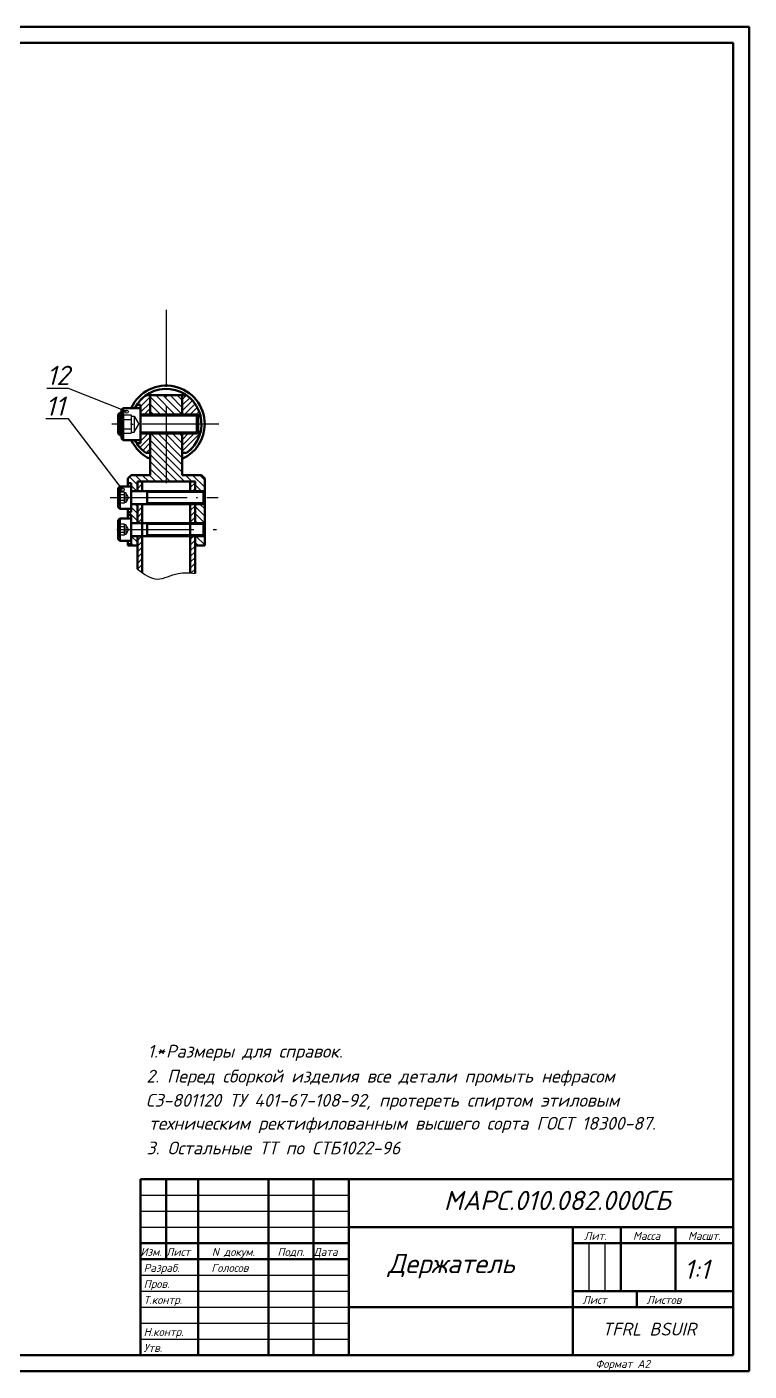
# Model space of a CAD drawing. Header units: millimetres. Extents: x -5427 to 3670, y -5891 to 948.
# Drawn here: x 1387.4 to 1612.9, y -2801.9 to -2381.9 of the extents above; entities that cross this region are included whole.
import ezdxf
from ezdxf.enums import TextEntityAlignment as Align

# ---------------------------------------------------------------- set-up
doc = ezdxf.new("R2010")
doc.units = ezdxf.units.MM
doc.header["$MEASUREMENT"] = 0
doc.linetypes.add('ACAD_ISO04W100', pattern=[30, 24, -3, 0, -3])
doc.layers.add('оси', color=1, linetype='ACAD_ISO04W100')
doc.layers.add('Толстые', color=7, linetype='Continuous', lineweight=50)
doc.layers.add('Тонкие', color=140, linetype='Continuous', lineweight=25)
doc.styles.get("Standard").update_dxf_attribs({"font": 'isocpeui.ttf'})
doc.styles.add('TXT', font='isocpeui.ttf')

# ---------------------------------------------------------------- blocks, each defined once
blk = doc.blocks.new('BORDER')
for p, q in [((1, 1), (0, 1)), ((0, 1), (0, 0)), ((1, 0), (1, 1)), ((0, 0), (1, 0))]:
    blk.add_line(p, q)

msp = doc.modelspace()

# ---------------------------------------------------------------- hatches: boundary and pattern name
at = {"layer": 'Тонкие'}
h = msp.add_hatch(dxfattribs=at)
h.set_pattern_fill('ANSI31', color=256, scale=0.5, angle=90, style=0)
h.set_pattern_definition([(135, (-3397.1667, -2788.6836), (-1.122532, -1.122532), [])])
h.paths.add_polyline_path([(1421.924, -2540.975), (1419.924, -2540.975), (1419.924, -2543.475), (1418.924, -2543.475), (1418.924, -2543.975), (1421.924, -2543.975)])
h.paths.add_polyline_path([(1421.924, -2530.975), (1419.924, -2530.975), (1419.924, -2533.475), (1418.924, -2533.475), (1418.924, -2534.475), (1419.924, -2534.475), (1419.924, -2536.975), (1421.924, -2536.975)])
h.paths.add_polyline_path([(1430.924, -2523.975), (1430.924, -2508.975), (1425.924, -2508.975), (1425.924, -2521.975), (1419.924, -2521.975), (1418.924, -2522.975), (1418.924, -2524.475), (1419.924, -2524.475), (1419.924, -2526.975), (1421.924, -2526.975), (1421.924, -2523.975)])
h.paths.add_polyline_path([(1442.924, -2530.975), (1442.524, -2530.975), (1439.924, -2530.975), (1439.924, -2536.975), (1442.524, -2536.975), (1442.524, -2536.975), (1442.924, -2536.975)])
h.paths.add_polyline_path([(1442.924, -2540.975), (1442.524, -2540.975), (1439.924, -2540.975), (1439.924, -2543.975), (1442.924, -2543.975)])
h.paths.add_polyline_path([(1439.924, -2523.975), (1439.924, -2526.975), (1442.524, -2526.975), (1442.924, -2526.975), (1442.924, -2522.975), (1441.924, -2521.975), (1435.924, -2521.975), (1435.924, -2508.975), (1430.924, -2508.975), (1430.924, -2523.975)])
h.paths.add_polyline_path([(1435.924, -2502.975), (1435.924, -2496.975), (1430.924, -2496.975), (1430.924, -2502.975)])
h.paths.add_polyline_path([(1430.924, -2502.975), (1430.924, -2496.975), (1425.924, -2496.975), (1425.924, -2502.975)])
h = msp.add_hatch(dxfattribs=at)
h.set_pattern_fill('ANSI31', color=256, scale=0.4, style=0)
h.set_pattern_definition([(45, (-130.7413, -893.1328), (-0.8980256, 0.8980256), [])])
h.paths.add_polyline_path([(1425.924, -2508.975), (1422.924, -2508.975), (1422.924, -2511.975), (1421.705, -2511.975, 0.0956035), (1424.6, -2514.975), (1425.924, -2514.975)])
h.paths.add_polyline_path([(1425.924, -2496.975), (1424.6, -2496.975, 0.0956115), (1421.705, -2499.974), (1422.924, -2499.974), (1422.924, -2502.975), (1425.924, -2502.975)])
h.paths.add_polyline_path([(1437.249, -2496.975), (1435.924, -2496.975), (1435.924, -2502.975), (1440.424, -2502.975), (1441.507, -2502.975, 0.1721877)])
h.paths.add_polyline_path([(1441.507, -2508.975), (1440.424, -2508.975), (1435.924, -2508.975), (1435.924, -2514.975), (1437.249, -2514.975, 0.1721631)])
h.paths.add_polyline_path([(1441.636, -2508.475), (1440.924, -2508.475), (1440.424, -2508.975), (1441.507, -2508.975, 0.0117383)])
h.paths.add_polyline_path([(1441.507, -2502.975), (1440.424, -2502.975), (1440.424, -2502.975), (1440.924, -2503.475), (1441.637, -2503.475, 0.011738)])
h = msp.add_hatch(dxfattribs=at)
h.set_pattern_fill('ANSI31', color=256, scale=0.4, style=0)
h.set_pattern_definition([(45, (-3397.1667, -2788.6836), (-0.8980256, 0.8980256), [])])
edge = h.paths.add_edge_path()
edge.add_line((1423.424, -2540.975), (1421.924, -2540.975))
edge.add_line((1421.924, -2540.975), (1421.924, -2551.318))
edge.add_spline(control_points=[(1421.924, -2551.318), (1422.424, -2551.689), (1422.923, -2552.061), (1423.424, -2552.41)], knot_values=[0, 0, 0, 0, 1.6998508, 1.6998508, 1.6998508, 1.6998508], degree=3, periodic=0)
edge.add_line((1423.424, -2552.41), (1423.424, -2540.975))
h.paths.add_polyline_path([(1423.424, -2530.975), (1421.924, -2530.975), (1421.924, -2536.975), (1423.424, -2536.975)])
h.paths.add_polyline_path([(1423.424, -2526.975), (1423.424, -2523.975), (1421.924, -2523.975), (1421.924, -2526.975)])
h.paths.add_polyline_path([(1438.424, -2526.975), (1439.924, -2526.975), (1439.924, -2523.975), (1438.424, -2523.975)])
h.paths.add_polyline_path([(1439.924, -2530.975), (1438.424, -2530.975), (1438.424, -2536.975), (1439.924, -2536.975)])
edge = h.paths.add_edge_path()
edge.add_line((1439.924, -2540.975), (1438.424, -2540.975))
edge.add_line((1438.424, -2540.975), (1438.424, -2552.493))
edge.add_spline(control_points=[(1438.424, -2552.493), (1438.924, -2552.532), (1439.424, -2552.583), (1439.924, -2552.635)], knot_values=[17.461511, 17.461511, 17.461511, 17.461511, 18.9553268, 18.9553268, 18.9553268, 18.9553268], degree=3, periodic=0)
edge.add_line((1439.924, -2552.635), (1439.924, -2540.975))

# ---------------------------------------------------------------- linework, layer by layer
at = {"layer": 'оси'}
for p, q in [((1430.924, -2470.343), (1430.924, -2527.072)), ((1447.364, -2505.975), (1413.924, -2505.975)), ((1413.461, -2528.975), (1447.127, -2528.975)), ((1415.493, -2538.975), (1446.627, -2538.975))]:
    msp.add_line(p, q, dxfattribs=at)
at = {"layer": 'Толстые'}
for p, q in [((1424.6, -2496.975), (1437.249, -2496.975)), ((1425.924, -2496.975), (1425.924, -2502.974)), ((1435.924, -2496.975), (1435.924, -2503.475)), ((1416.425, -2502.475), (1415.925, -2502.975)), ((1415.925, -2508.975), (1415.925, -2502.975)), ((1416.425, -2509.475), (1416.425, -2502.475)), ((1416.925, -2502.475), (1416.425, -2502.475)), ((1417.425, -2500.975), (1416.925, -2501.475)), ((1416.925, -2510.475), (1416.925, -2501.475)), ((1417.425, -2500.975), (1422.924, -2500.974)), ((1417.425, -2510.975), (1417.425, -2500.975)), ((1421.705, -2499.974), (1422.924, -2499.974)), ((1422.924, -2511.975), (1422.924, -2499.974)), ((1422.924, -2502.975), (1440.424, -2502.975)), ((1440.424, -2508.975), (1440.424, -2502.975)), ((1440.424, -2502.975), (1440.924, -2503.475)), ((1440.924, -2503.475), (1441.637, -2503.475)), ((1440.924, -2508.475), (1440.924, -2503.475)), ((1416.425, -2509.475), (1415.925, -2508.975)), ((1416.425, -2509.475), (1416.925, -2509.475)), ((1417.425, -2510.975), (1416.925, -2510.475)), ((1417.425, -2510.975), (1422.924, -2510.975)), ((1422.924, -2508.975), (1440.424, -2508.975)), ((1425.924, -2508.974), (1425.924, -2521.975)), ((1435.924, -2508.475), (1435.924, -2521.975)), ((1440.424, -2508.975), (1440.924, -2508.475)), ((1440.924, -2508.475), (1441.636, -2508.475)), ((1421.705, -2511.975), (1422.924, -2511.975)), ((1422.924, -2514.975), (1422.987, -2514.975)), ((1424.6, -2514.975), (1425.924, -2514.975)), ((1435.924, -2514.975), (1437.249, -2514.975)), ((1419.924, -2521.975), (1418.924, -2522.975)), ((1418.924, -2522.975), (1418.924, -2525.475)), ((1425.924, -2521.975), (1419.924, -2521.975)), ((1421.924, -2523.975), (1421.924, -2526.975)), ((1421.924, -2523.975), (1439.924, -2523.975)), ((1423.424, -2523.975), (1423.424, -2526.975)), ((1441.924, -2521.975), (1435.924, -2521.975)), ((1438.424, -2523.975), (1438.424, -2526.975)), ((1439.924, -2523.975), (1439.924, -2527.375)), ((1441.924, -2521.975), (1442.924, -2522.975)), ((1442.924, -2543.975), (1442.924, -2522.975)), ((1416.425, -2525.475), (1415.925, -2525.975)), ((1415.925, -2531.975), (1415.925, -2525.975)), ((1416.425, -2532.475), (1416.425, -2525.475)), ((1419.924, -2525.475), (1416.425, -2525.475)), ((1419.924, -2524.475), (1418.924, -2524.475)), ((1419.924, -2524.475), (1419.924, -2533.475)), ((1419.924, -2526.975), (1442.524, -2526.975)), ((1424.924, -2530.975), (1424.924, -2526.975)), ((1442.524, -2526.975), (1442.924, -2527.375)), ((1442.524, -2530.975), (1442.524, -2526.975)), ((1416.425, -2532.475), (1415.925, -2531.975)), ((1416.425, -2532.475), (1419.924, -2532.475)), ((1418.924, -2532.475), (1418.924, -2535.475)), ((1442.524, -2530.975), (1419.924, -2530.975)), ((1421.924, -2530.975), (1421.924, -2536.975)), ((1423.424, -2530.975), (1423.424, -2552.41)), ((1438.424, -2530.975), (1438.424, -2552.493)), ((1439.924, -2530.575), (1439.924, -2537.375)), ((1442.924, -2530.575), (1442.524, -2530.975)), ((1416.425, -2535.475), (1415.925, -2535.975)), ((1415.925, -2541.975), (1415.925, -2535.975)), ((1419.924, -2535.475), (1416.425, -2535.475)), ((1416.425, -2542.475), (1416.425, -2535.475)), ((1418.924, -2533.475), (1419.924, -2533.475)), ((1419.924, -2534.475), (1418.924, -2534.475)), ((1419.924, -2534.475), (1419.924, -2543.475)), ((1419.924, -2536.975), (1442.524, -2536.975)), ((1442.524, -2540.975), (1419.924, -2540.975)), ((1421.924, -2540.975), (1421.924, -2551.318)), ((1424.924, -2540.975), (1424.924, -2536.975)), ((1439.924, -2540.575), (1439.924, -2552.635)), ((1442.924, -2537.375), (1442.524, -2536.975)), ((1442.524, -2540.975), (1442.524, -2536.975)), ((1442.524, -2540.975), (1442.924, -2540.575)), ((1416.425, -2542.475), (1415.925, -2541.975)), ((1416.425, -2542.475), (1419.924, -2542.475)), ((1418.924, -2542.475), (1418.924, -2543.975)), ((1418.924, -2543.475), (1419.924, -2543.475)), ((1418.924, -2543.975), (1421.924, -2543.975)), ((1439.924, -2543.975), (1442.924, -2543.975)), ((1422.882, -2741.89), (1607.882, -2741.89))]:
    msp.add_line(p, q, dxfattribs=at)
for points in [[(1607.882, -2386.89), (1038.882, -2386.89)], [(1607.882, -2796.89), (1607.882, -2386.89)], [(1422.882, -2741.89), (1422.882, -2796.89)], [(1430.882, -2741.89), (1430.882, -2766.89)], [(1440.882, -2741.89), (1440.882, -2796.89)], [(1462.882, -2741.89), (1462.882, -2796.89)], [(1476.882, -2741.89), (1476.882, -2796.89)], [(1487.882, -2796.89), (1487.882, -2741.89)], [(1487.882, -2756.89), (1607.882, -2756.89), (1607.882, -2756.89)], [(1557.882, -2796.89), (1557.882, -2756.89)], [(1572.882, -2756.89), (1572.882, -2775.89), (1572.882, -2776.89)], [(1589.882, -2756.89), (1589.882, -2776.89)], [(1422.882, -2761.89), (1487.882, -2761.89)], [(1557.882, -2761.89), (1607.882, -2761.89)], [(1422.882, -2766.89), (1487.882, -2766.89)], [(1557.882, -2776.89), (1607.882, -2776.89)], [(1577.882, -2776.89), (1577.882, -2781.89)], [(1487.882, -2781.89), (1607.882, -2781.89)], [(1026.882, -2796.89), (1038.882, -2796.89), (1607.882, -2796.89)]]:
    msp.add_lwpolyline(points, dxfattribs=at)
for radius, start, end in [(12, 0, 155.37632), (11, 305.0968, 152.96416), (11, 179.55389, 180.44505), (12, 294.62432, 0), (12, 204.62698, 245.37568), (11, 207.03865, 234.9032)]:
    msp.add_arc((1430.924, -2505.975), radius, start, end, dxfattribs=at)
at = {"layer": 'Тонкие'}
for p, q in [((1400.452, -2494.876), (1393.608, -2494.876)), ((1418.551, -2502.111), (1400.452, -2494.876)), ((1416.925, -2503.075), (1419.925, -2503.075)), ((1419.925, -2503.075), (1419.925, -2508.876)), ((1440.424, -2502.975), (1441.507, -2502.975)), ((1400.452, -2504.38), (1393.359, -2504.38)), ((1417.31, -2526.451), (1400.452, -2504.38)), ((1416.925, -2504.243), (1415.925, -2504.243)), ((1416.925, -2505.109), (1415.925, -2505.109)), ((1416.925, -2506.841), (1415.925, -2506.841)), ((1416.925, -2504.525), (1419.925, -2504.525)), ((1419.925, -2503.475), (1420.925, -2503.475)), ((1420.925, -2503.475), (1420.925, -2508.475)), ((1420.925, -2503.475), (1422.368, -2505.975)), ((1420.925, -2508.475), (1422.368, -2505.975)), ((1440.924, -2503.475), (1422.924, -2503.475)), ((1416.925, -2507.707), (1415.925, -2507.707)), ((1416.925, -2507.426), (1419.925, -2507.426)), ((1416.925, -2508.876), (1419.925, -2508.876)), ((1419.925, -2508.475), (1420.925, -2508.475)), ((1440.924, -2508.475), (1422.924, -2508.475)), ((1440.424, -2508.975), (1441.507, -2508.975)), ((1417.925, -2527.243), (1415.925, -2527.243)), ((1417.925, -2528.109), (1415.925, -2528.109)), ((1417.925, -2530.707), (1417.925, -2527.243)), ((1418.318, -2527.475), (1417.925, -2527.475)), ((1418.318, -2527.475), (1418.318, -2530.475)), ((1419.191, -2528.975), (1418.318, -2527.475)), ((1442.924, -2527.375), (1424.924, -2527.375)), ((1442.524, -2526.975), (1442.924, -2526.975)), ((1417.925, -2529.841), (1415.925, -2529.841)), ((1417.925, -2530.707), (1415.925, -2530.707)), ((1418.318, -2530.475), (1417.925, -2530.475)), ((1419.19, -2528.974), (1418.316, -2530.475)), ((1442.924, -2530.575), (1424.924, -2530.575)), ((1442.524, -2530.975), (1442.924, -2530.975)), ((1417.925, -2537.243), (1415.925, -2537.243)), ((1417.925, -2538.109), (1415.925, -2538.109)), ((1417.925, -2539.841), (1415.925, -2539.841)), ((1417.925, -2540.707), (1415.925, -2540.707)), ((1417.925, -2540.707), (1417.925, -2537.243)), ((1418.318, -2537.475), (1417.925, -2537.475)), ((1418.318, -2540.475), (1417.925, -2540.475)), ((1419.19, -2538.974), (1418.316, -2540.475)), ((1419.191, -2538.975), (1418.318, -2537.475)), ((1418.318, -2537.475), (1418.318, -2540.475)), ((1442.924, -2537.375), (1424.924, -2537.375)), ((1442.924, -2540.575), (1424.924, -2540.575)), ((1442.524, -2536.975), (1442.924, -2536.975)), ((1442.524, -2540.975), (1442.924, -2540.975)), ((1422.882, -2746.89), (1487.882, -2746.89)), ((1422.882, -2751.89), (1487.882, -2751.89)), ((1422.882, -2756.89), (1487.882, -2756.89)), ((1562.882, -2761.89), (1562.882, -2776.89)), ((1567.882, -2761.89), (1567.882, -2776.89)), ((1422.882, -2771.89), (1487.882, -2771.89)), ((1422.882, -2776.89), (1487.882, -2776.89)), ((1422.882, -2781.89), (1487.882, -2781.89)), ((1422.882, -2786.89), (1487.882, -2786.89)), ((1422.882, -2791.89), (1487.882, -2791.89))]:
    msp.add_line(p, q, dxfattribs=at)
for centre in [(1418.551, -2502.111), (1417.31, -2526.451)]:
    msp.add_circle(centre, 0.5, dxfattribs=at)
msp.add_spline([(1421.924, -2551.318), (1428.191, -2554.402), (1434.647, -2552.635), (1439.924, -2552.635)], degree=3, dxfattribs=at)

# ---------------------------------------------------------------- block references
at = {"layer": 'Толстые', "xscale": 594, "yscale": 420, "zscale": 594}
msp.add_blockref('BORDER', (1018.882, -2801.89), dxfattribs=at)

# ---------------------------------------------------------------- texts
at = {"layer": 'Тонкие'}
for s, height, p in [('12', 6, (1393.608, -2493.767)), ('11', 6, (1393.233, -2503.378)), ('1. Размеры для справок.', 4, (1425.104, -2703.945)), ('*', 4, (1427.791, -2703.639)), ('2. Перед сборкой изделия все детали промыть нефрасом', 4, (1424.721, -2711.734)), ('С3-801120 ТУ 401-67-108-92, протереть спиртом этиловым', 4, (1424.56, -2719.27)), ('техническим ректифилованным высшего сорта ГОСТ 18300-87.', 4, (1425.524, -2726.464)), ('3. Остальные ТТ по СТБ1022-96', 4, (1424.765, -2734.174)), ('МАРС.010.082.000СБ', 6, (1517.575, -2751.564)), ('Изм.', 2.5, (1422.882, -2765.89)), ('Лист', 2.5, (1430.882, -2765.89)), ('Дата', 2.5, (1476.882, -2765.89)), ('1:1', 6, (1592.561, -2773.087)), ('Разраб.', 2.5, (1423.882, -2770.89)), ('Голосов', 2.5, (1445.011, -2770.89)), ('Пров.', 2.5, (1423.882, -2775.89)), ('Т.контр.', 2.5, (1423.882, -2780.89)), ('Лист', 2.5, (1560.882, -2780.89)), ('Листов', 2.5, (1580.882, -2780.89)), ('Н.контр.', 2.5, (1423.882, -2790.89)), ('TFRL BSUIR', 4, (1566.996, -2790.774)), ('Утв.', 2.5, (1423.882, -2795.89)), ('Формат A2', 2.5, (1564.882, -2800.89))]:
    msp.add_text(s, height=height, dxfattribs=at).set_placement(p)
for s, p in [('Лит.', (1564.882, -2760.89)), ('Масса', (1580.882, -2760.89)), ('Масшт.', (1598.882, -2760.89)), ('N докум.', (1451.882, -2765.89)), ('Подп.', (1469.882, -2765.89))]:
    msp.add_text(s, height=2.5, dxfattribs=at).set_placement(p, align=Align.CENTER)
at = {"layer": 'Тонкие', "style": 'TXT'}
msp.add_text('Держатель', height=6, dxfattribs=at).set_placement((1500.103, -2771.284))

doc.saveas('drawing.dxf')
